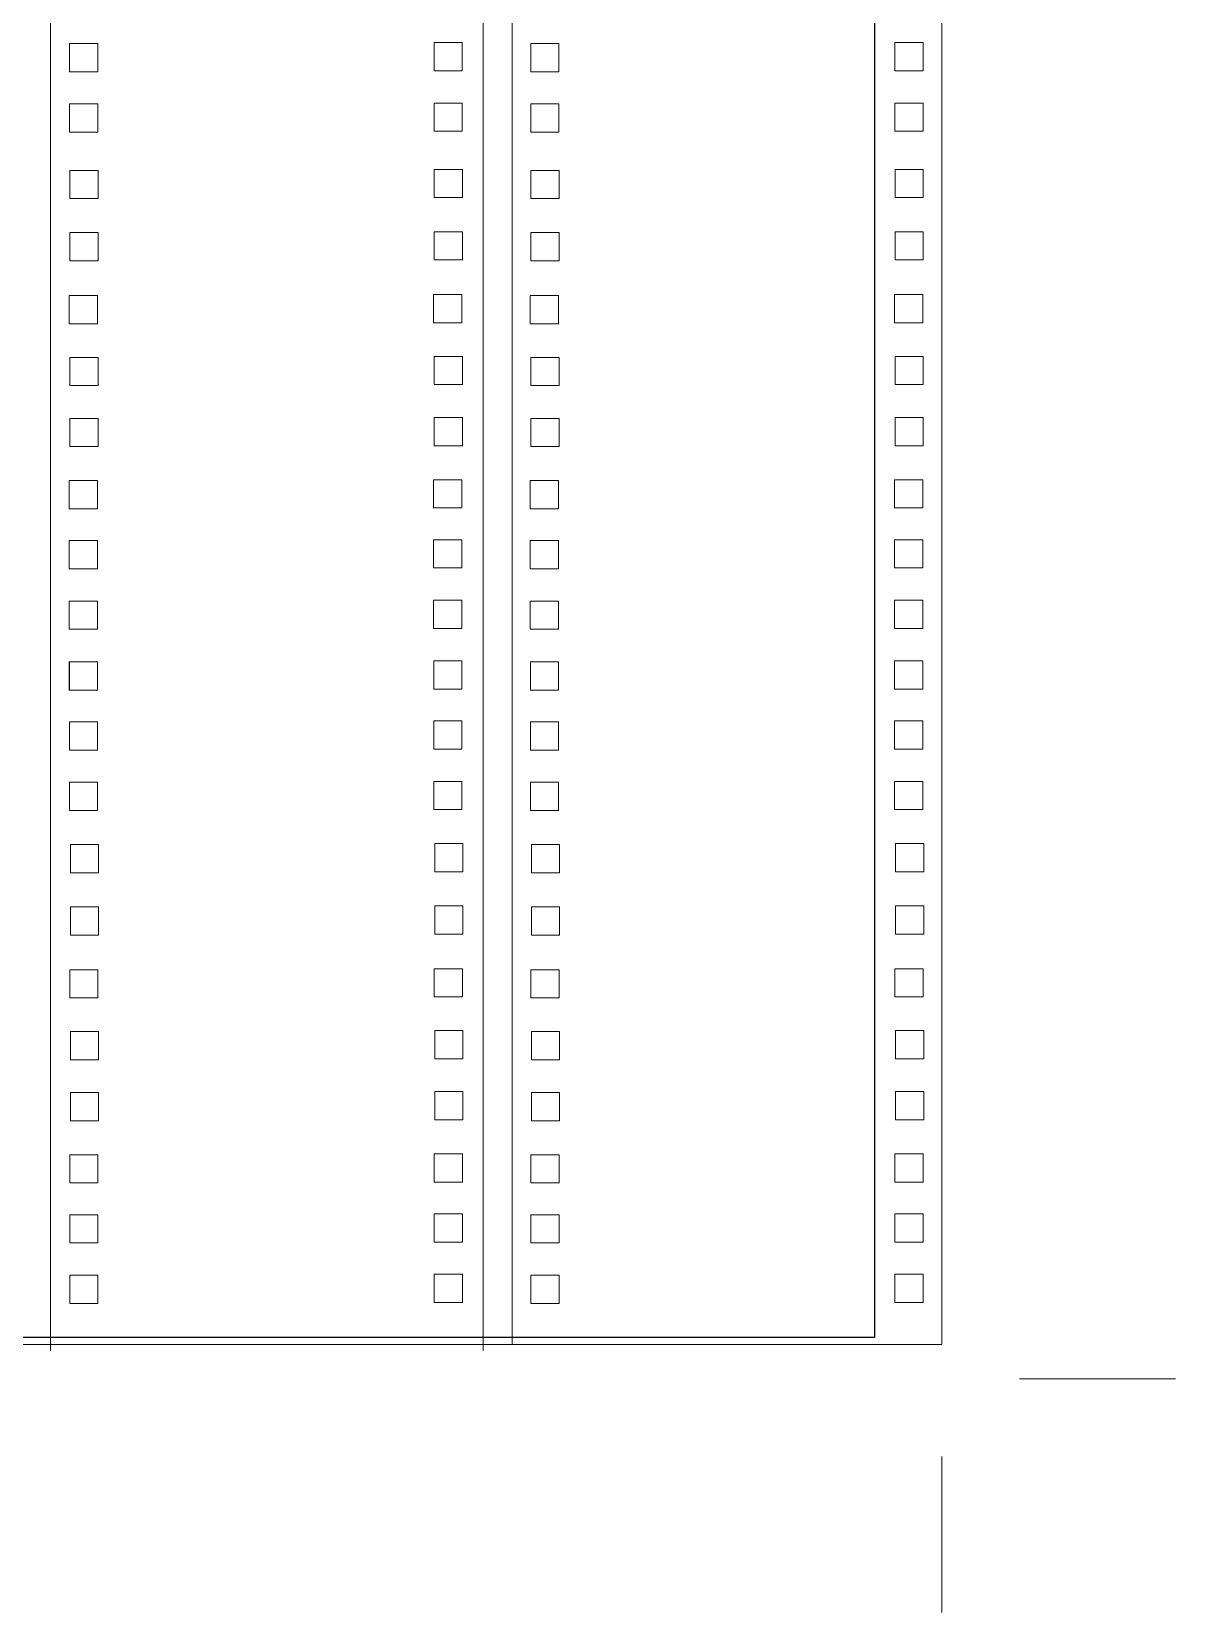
# Model space of a CAD drawing. Header units: inches. Extents: x 12 to 198, y -276 to -21.
# Drawn here: x 104.5 to 197.8, y -276.4 to -147.5 of the extents above; entities that cross this region are included whole.
import ezdxf

# ---------------------------------------------------------------- set-up
doc = ezdxf.new("R2010")
doc.units = ezdxf.units.IN
doc.header["$MEASUREMENT"] = 0
doc.layers.add('Capa 1', color=7, linetype='Continuous')
picture_1 = doc.add_image_def('image1.png', size_in_pixel=(874, 1383))

# ---------------------------------------------------------------- blocks, each defined once
blk = doc.blocks.new('block 17')
at = {"layer": 'Capa 1', "color": 7, "lineweight": 9}
blk.add_lwpolyline([(197.76, -257.33), (185.06, -257.33)], dxfattribs=at)
blk = doc.blocks.new('block 18')
at = {"layer": 'Capa 1', "color": 7, "lineweight": 9}
blk.add_lwpolyline([(178.71, -276.38), (178.71, -263.68)], dxfattribs=at)
blk = doc.blocks.new('block 10')
at = {"layer": 'Capa 1'}
for name in ['block 17', 'block 18']:
    blk.add_blockref(name, (0, 0), dxfattribs=at)
blk = doc.blocks.new('block 20')
at = {"layer": 'Capa 1'}
image = blk.add_image(picture_1, insert=(35.62, -253.97), size_in_units=(137.61, 215.58), dxfattribs=at)
blk = doc.blocks.new('block 391')
at = {"layer": 'Capa 1', "lineweight": 0}
blk.add_lwpolyline([(109.92, -150.81), (107.62, -150.81), (107.62, -148.51), (109.92, -148.51), (109.92, -150.81)], dxfattribs=at)
blk = doc.blocks.new('block 392')
at = {"layer": 'Capa 1', "lineweight": 0}
blk.add_lwpolyline([(109.92, -150.81), (107.62, -150.81), (107.62, -148.51), (109.92, -148.51), (109.92, -150.81), (109.92, -150.81)], dxfattribs=at)
blk = doc.blocks.new('block 393')
at = {"layer": 'Capa 1', "lineweight": 0}
blk.add_lwpolyline([(109.92, -155.74), (107.62, -155.74), (107.62, -153.44), (109.92, -153.44), (109.92, -155.74)], dxfattribs=at)
blk = doc.blocks.new('block 394')
at = {"layer": 'Capa 1', "lineweight": 0}
blk.add_lwpolyline([(109.92, -155.74), (107.62, -155.74), (107.62, -153.44), (109.92, -153.44), (109.92, -155.74), (109.92, -155.74)], dxfattribs=at)
blk = doc.blocks.new('block 405')
at = {"layer": 'Capa 1', "lineweight": 0}
blk.add_lwpolyline([(109.9, -186.44), (107.6, -186.44), (107.6, -184.14), (109.9, -184.14), (109.9, -186.44)], dxfattribs=at)
blk = doc.blocks.new('block 406')
at = {"layer": 'Capa 1', "lineweight": 0}
blk.add_lwpolyline([(109.9, -186.44), (107.6, -186.44), (107.6, -184.14), (109.9, -184.14), (109.9, -186.44), (109.9, -186.44)], dxfattribs=at)
blk = doc.blocks.new('block 407')
at = {"layer": 'Capa 1', "lineweight": 0}
blk.add_lwpolyline([(109.9, -191.33), (107.6, -191.33), (107.6, -189.03), (109.9, -189.03), (109.9, -191.33)], dxfattribs=at)
blk = doc.blocks.new('block 408')
at = {"layer": 'Capa 1', "lineweight": 0}
blk.add_lwpolyline([(109.9, -191.33), (107.6, -191.33), (107.6, -189.03), (109.9, -189.03), (109.9, -191.33), (109.9, -191.33)], dxfattribs=at)
blk = doc.blocks.new('block 409')
at = {"layer": 'Capa 1', "lineweight": 0}
blk.add_lwpolyline([(109.9, -196.25), (107.6, -196.25), (107.6, -193.95), (109.9, -193.95), (109.9, -196.25)], dxfattribs=at)
blk = doc.blocks.new('block 410')
at = {"layer": 'Capa 1', "lineweight": 0}
blk.add_lwpolyline([(109.9, -196.25), (107.6, -196.25), (107.6, -193.95), (109.9, -193.95), (109.9, -196.25), (109.9, -196.25)], dxfattribs=at)
blk = doc.blocks.new('block 411')
at = {"layer": 'Capa 1', "lineweight": 0}
blk.add_lwpolyline([(109.95, -181.36), (107.65, -181.36), (107.65, -179.06), (109.95, -179.06), (109.95, -181.36)], dxfattribs=at)
blk = doc.blocks.new('block 412')
at = {"layer": 'Capa 1', "lineweight": 0}
blk.add_lwpolyline([(109.95, -181.36), (107.65, -181.36), (107.65, -179.06), (109.95, -179.06), (109.95, -181.36), (109.95, -181.36)], dxfattribs=at)
blk = doc.blocks.new('block 413')
at = {"layer": 'Capa 1', "lineweight": 0}
blk.add_lwpolyline([(109.95, -166.22), (107.65, -166.22), (107.65, -163.92), (109.95, -163.92), (109.95, -166.22)], dxfattribs=at)
blk = doc.blocks.new('block 414')
at = {"layer": 'Capa 1', "lineweight": 0}
blk.add_lwpolyline([(109.95, -166.22), (107.65, -166.22), (107.65, -163.92), (109.95, -163.92), (109.95, -166.22), (109.95, -166.22)], dxfattribs=at)
blk = doc.blocks.new('block 415')
at = {"layer": 'Capa 1', "lineweight": 0}
blk.add_lwpolyline([(109.9, -171.35), (107.6, -171.35), (107.6, -169.05), (109.9, -169.05), (109.9, -171.35)], dxfattribs=at)
blk = doc.blocks.new('block 416')
at = {"layer": 'Capa 1', "lineweight": 0}
blk.add_lwpolyline([(109.9, -171.35), (107.6, -171.35), (107.6, -169.05), (109.9, -169.05), (109.9, -171.35), (109.9, -171.35)], dxfattribs=at)
blk = doc.blocks.new('block 417')
at = {"layer": 'Capa 1', "lineweight": 0}
blk.add_lwpolyline([(109.95, -176.39), (107.65, -176.39), (107.65, -174.09), (109.95, -174.09), (109.95, -176.39)], dxfattribs=at)
blk = doc.blocks.new('block 418')
at = {"layer": 'Capa 1', "lineweight": 0}
blk.add_lwpolyline([(109.95, -176.39), (107.65, -176.39), (107.65, -174.09), (109.95, -174.09), (109.95, -176.39), (109.95, -176.39)], dxfattribs=at)
blk = doc.blocks.new('block 419')
at = {"layer": 'Capa 1', "lineweight": 0}
blk.add_lwpolyline([(109.95, -161.15), (107.65, -161.15), (107.65, -158.85), (109.95, -158.85), (109.95, -161.15)], dxfattribs=at)
blk = doc.blocks.new('block 420')
at = {"layer": 'Capa 1', "lineweight": 0}
blk.add_lwpolyline([(109.95, -161.15), (107.65, -161.15), (107.65, -158.85), (109.95, -158.85), (109.95, -161.15), (109.95, -161.15)], dxfattribs=at)
blk = doc.blocks.new('block 421')
at = {"layer": 'Capa 1', "lineweight": 0}
blk.add_lwpolyline([(109.91, -201.21), (107.6, -201.21), (107.6, -198.91), (109.91, -198.91), (109.91, -201.21)], dxfattribs=at)
blk = doc.blocks.new('block 422')
at = {"layer": 'Capa 1', "lineweight": 0}
blk.add_lwpolyline([(109.91, -201.21), (107.61, -201.21), (107.61, -198.91), (109.91, -198.91), (109.91, -201.21), (109.91, -201.21)], dxfattribs=at)
blk = doc.blocks.new('block 423')
at = {"layer": 'Capa 1', "lineweight": 0}
blk.add_lwpolyline([(109.91, -206.1), (107.61, -206.1), (107.61, -203.8), (109.91, -203.8), (109.91, -206.1)], dxfattribs=at)
blk = doc.blocks.new('block 424')
at = {"layer": 'Capa 1', "lineweight": 0}
blk.add_lwpolyline([(109.91, -206.1), (107.61, -206.1), (107.61, -203.8), (109.91, -203.8), (109.91, -206.1), (109.91, -206.1)], dxfattribs=at)
blk = doc.blocks.new('block 425')
at = {"layer": 'Capa 1', "lineweight": 0}
blk.add_lwpolyline([(109.91, -211.02), (107.61, -211.02), (107.61, -208.72), (109.91, -208.72), (109.91, -211.02)], dxfattribs=at)
blk = doc.blocks.new('block 426')
at = {"layer": 'Capa 1', "lineweight": 0}
blk.add_lwpolyline([(109.91, -211.02), (107.61, -211.02), (107.61, -208.72), (109.91, -208.72), (109.91, -211.02), (109.91, -211.02)], dxfattribs=at)
blk = doc.blocks.new('block 427')
at = {"layer": 'Capa 1', "lineweight": 0}
blk.add_lwpolyline([(109.94, -241.38), (107.64, -241.38), (107.64, -239.08), (109.94, -239.08), (109.94, -241.38)], dxfattribs=at)
blk = doc.blocks.new('block 428')
at = {"layer": 'Capa 1', "lineweight": 0}
blk.add_lwpolyline([(109.94, -241.38), (107.64, -241.38), (107.64, -239.08), (109.94, -239.08), (109.94, -241.38), (109.94, -241.38)], dxfattribs=at)
blk = doc.blocks.new('block 429')
at = {"layer": 'Capa 1', "lineweight": 0}
blk.add_lwpolyline([(109.94, -246.27), (107.64, -246.27), (107.64, -243.97), (109.94, -243.97), (109.94, -246.27)], dxfattribs=at)
blk = doc.blocks.new('block 430')
at = {"layer": 'Capa 1', "lineweight": 0}
blk.add_lwpolyline([(109.94, -246.27), (107.64, -246.27), (107.64, -243.97), (109.94, -243.97), (109.94, -246.27), (109.94, -246.27)], dxfattribs=at)
blk = doc.blocks.new('block 431')
at = {"layer": 'Capa 1', "lineweight": 0}
blk.add_lwpolyline([(109.94, -251.2), (107.64, -251.2), (107.64, -248.9), (109.94, -248.9), (109.94, -251.2)], dxfattribs=at)
blk = doc.blocks.new('block 432')
at = {"layer": 'Capa 1', "lineweight": 0}
blk.add_lwpolyline([(109.94, -251.2), (107.64, -251.2), (107.64, -248.9), (109.94, -248.9), (109.94, -251.2), (109.94, -251.2)], dxfattribs=at)
blk = doc.blocks.new('block 433')
at = {"layer": 'Capa 1', "lineweight": 0}
blk.add_lwpolyline([(109.99, -236.31), (107.69, -236.31), (107.69, -234.01), (109.99, -234.01), (109.99, -236.31)], dxfattribs=at)
blk = doc.blocks.new('block 434')
at = {"layer": 'Capa 1', "lineweight": 0}
blk.add_lwpolyline([(109.99, -236.31), (107.69, -236.31), (107.69, -234.01), (109.99, -234.01), (109.99, -236.31), (109.99, -236.31)], dxfattribs=at)
blk = doc.blocks.new('block 435')
at = {"layer": 'Capa 1', "lineweight": 0}
blk.add_lwpolyline([(109.99, -221.17), (107.69, -221.17), (107.69, -218.87), (109.99, -218.87), (109.99, -221.17)], dxfattribs=at)
blk = doc.blocks.new('block 436')
at = {"layer": 'Capa 1', "lineweight": 0}
blk.add_lwpolyline([(109.99, -221.17), (107.69, -221.17), (107.69, -218.87), (109.99, -218.87), (109.99, -221.17), (109.99, -221.17)], dxfattribs=at)
blk = doc.blocks.new('block 437')
at = {"layer": 'Capa 1', "lineweight": 0}
blk.add_lwpolyline([(109.94, -226.3), (107.64, -226.3), (107.64, -224), (109.94, -224), (109.94, -226.3)], dxfattribs=at)
blk = doc.blocks.new('block 438')
at = {"layer": 'Capa 1', "lineweight": 0}
blk.add_lwpolyline([(109.94, -226.3), (107.64, -226.3), (107.64, -224), (109.94, -224), (109.94, -226.3), (109.94, -226.3)], dxfattribs=at)
blk = doc.blocks.new('block 439')
at = {"layer": 'Capa 1', "lineweight": 0}
blk.add_lwpolyline([(109.99, -231.34), (107.69, -231.34), (107.69, -229.04), (109.99, -229.04), (109.99, -231.34)], dxfattribs=at)
blk = doc.blocks.new('block 440')
at = {"layer": 'Capa 1', "lineweight": 0}
blk.add_lwpolyline([(109.99, -231.34), (107.69, -231.34), (107.69, -229.04), (109.99, -229.04), (109.99, -231.34), (109.99, -231.34)], dxfattribs=at)
blk = doc.blocks.new('block 441')
at = {"layer": 'Capa 1', "lineweight": 0}
blk.add_lwpolyline([(109.99, -216.09), (107.69, -216.09), (107.69, -213.79), (109.99, -213.79), (109.99, -216.09)], dxfattribs=at)
blk = doc.blocks.new('block 442')
at = {"layer": 'Capa 1', "lineweight": 0}
blk.add_lwpolyline([(109.99, -216.09), (107.69, -216.09), (107.69, -213.79), (109.99, -213.79), (109.99, -216.09), (109.99, -216.09)], dxfattribs=at)
blk = doc.blocks.new('block 477')
at = {"layer": 'Capa 1', "lineweight": 0}
blk.add_lwpolyline([(139.63, -150.74), (137.33, -150.74), (137.33, -148.44), (139.63, -148.44), (139.63, -150.74)], dxfattribs=at)
blk = doc.blocks.new('block 478')
at = {"layer": 'Capa 1', "lineweight": 0}
blk.add_lwpolyline([(139.63, -150.74), (137.33, -150.74), (137.33, -148.44), (139.63, -148.44), (139.63, -150.74), (139.63, -150.74)], dxfattribs=at)
blk = doc.blocks.new('block 479')
at = {"layer": 'Capa 1', "lineweight": 0}
blk.add_lwpolyline([(139.63, -155.66), (137.33, -155.66), (137.33, -153.36), (139.63, -153.36), (139.63, -155.66)], dxfattribs=at)
blk = doc.blocks.new('block 480')
at = {"layer": 'Capa 1', "lineweight": 0}
blk.add_lwpolyline([(139.63, -155.66), (137.33, -155.66), (137.33, -153.36), (139.63, -153.36), (139.63, -155.66), (139.63, -155.66)], dxfattribs=at)
blk = doc.blocks.new('block 491')
at = {"layer": 'Capa 1', "lineweight": 0}
blk.add_lwpolyline([(139.6, -186.36), (137.3, -186.36), (137.3, -184.06), (139.6, -184.06), (139.6, -186.36)], dxfattribs=at)
blk = doc.blocks.new('block 492')
at = {"layer": 'Capa 1', "lineweight": 0}
blk.add_lwpolyline([(139.6, -186.36), (137.3, -186.36), (137.3, -184.06), (139.6, -184.06), (139.6, -186.36), (139.6, -186.36)], dxfattribs=at)
blk = doc.blocks.new('block 493')
at = {"layer": 'Capa 1', "lineweight": 0}
blk.add_lwpolyline([(139.6, -191.25), (137.3, -191.25), (137.3, -188.95), (139.6, -188.95), (139.6, -191.25)], dxfattribs=at)
blk = doc.blocks.new('block 494')
at = {"layer": 'Capa 1', "lineweight": 0}
blk.add_lwpolyline([(139.61, -191.25), (137.3, -191.25), (137.3, -188.95), (139.61, -188.95), (139.61, -191.25), (139.61, -191.25)], dxfattribs=at)
blk = doc.blocks.new('block 495')
at = {"layer": 'Capa 1', "lineweight": 0}
blk.add_lwpolyline([(139.6, -196.18), (137.3, -196.18), (137.3, -193.88), (139.6, -193.88), (139.6, -196.18)], dxfattribs=at)
blk = doc.blocks.new('block 496')
at = {"layer": 'Capa 1', "lineweight": 0}
blk.add_lwpolyline([(139.61, -196.18), (137.3, -196.18), (137.3, -193.88), (139.61, -193.88), (139.61, -196.18), (139.61, -196.18)], dxfattribs=at)
blk = doc.blocks.new('block 497')
at = {"layer": 'Capa 1', "lineweight": 0}
blk.add_lwpolyline([(139.65, -181.29), (137.35, -181.29), (137.35, -178.99), (139.65, -178.99), (139.65, -181.29)], dxfattribs=at)
blk = doc.blocks.new('block 498')
at = {"layer": 'Capa 1', "lineweight": 0}
blk.add_lwpolyline([(139.65, -181.29), (137.35, -181.29), (137.35, -178.99), (139.65, -178.99), (139.65, -181.29), (139.65, -181.29)], dxfattribs=at)
blk = doc.blocks.new('block 499')
at = {"layer": 'Capa 1', "lineweight": 0}
blk.add_lwpolyline([(139.65, -166.15), (137.35, -166.15), (137.35, -163.85), (139.65, -163.85), (139.65, -166.15)], dxfattribs=at)
blk = doc.blocks.new('block 500')
at = {"layer": 'Capa 1', "lineweight": 0}
blk.add_lwpolyline([(139.65, -166.15), (137.35, -166.15), (137.35, -163.85), (139.65, -163.85), (139.65, -166.15), (139.65, -166.15)], dxfattribs=at)
blk = doc.blocks.new('block 501')
at = {"layer": 'Capa 1', "lineweight": 0}
blk.add_lwpolyline([(139.6, -171.27), (137.3, -171.27), (137.3, -168.98), (139.6, -168.98), (139.6, -171.27)], dxfattribs=at)
blk = doc.blocks.new('block 502')
at = {"layer": 'Capa 1', "lineweight": 0}
blk.add_lwpolyline([(139.61, -171.28), (137.3, -171.28), (137.3, -168.98), (139.61, -168.98), (139.61, -171.28), (139.61, -171.28)], dxfattribs=at)
blk = doc.blocks.new('block 503')
at = {"layer": 'Capa 1', "lineweight": 0}
blk.add_lwpolyline([(139.65, -176.31), (137.35, -176.31), (137.35, -174.01), (139.65, -174.01), (139.65, -176.31)], dxfattribs=at)
blk = doc.blocks.new('block 504')
at = {"layer": 'Capa 1', "lineweight": 0}
blk.add_lwpolyline([(139.65, -176.31), (137.35, -176.31), (137.35, -174.01), (139.65, -174.01), (139.65, -176.31), (139.65, -176.31)], dxfattribs=at)
blk = doc.blocks.new('block 505')
at = {"layer": 'Capa 1', "lineweight": 0}
blk.add_lwpolyline([(139.65, -161.07), (137.35, -161.07), (137.35, -158.77), (139.65, -158.77), (139.65, -161.07)], dxfattribs=at)
blk = doc.blocks.new('block 506')
at = {"layer": 'Capa 1', "lineweight": 0}
blk.add_lwpolyline([(139.65, -161.07), (137.35, -161.07), (137.35, -158.77), (139.65, -158.77), (139.65, -161.07), (139.65, -161.07)], dxfattribs=at)
blk = doc.blocks.new('block 507')
at = {"layer": 'Capa 1', "lineweight": 0}
blk.add_lwpolyline([(139.61, -201.13), (137.31, -201.13), (137.31, -198.83), (139.61, -198.83), (139.61, -201.13)], dxfattribs=at)
blk = doc.blocks.new('block 508')
at = {"layer": 'Capa 1', "lineweight": 0}
blk.add_lwpolyline([(139.61, -201.13), (137.31, -201.13), (137.31, -198.83), (139.61, -198.83), (139.61, -201.13), (139.61, -201.13)], dxfattribs=at)
blk = doc.blocks.new('block 509')
at = {"layer": 'Capa 1', "lineweight": 0}
blk.add_lwpolyline([(139.61, -206.02), (137.31, -206.02), (137.31, -203.72), (139.61, -203.72), (139.61, -206.02)], dxfattribs=at)
blk = doc.blocks.new('block 510')
at = {"layer": 'Capa 1', "lineweight": 0}
blk.add_lwpolyline([(139.61, -206.02), (137.31, -206.02), (137.31, -203.72), (139.61, -203.72), (139.61, -206.02), (139.61, -206.02)], dxfattribs=at)
blk = doc.blocks.new('block 511')
at = {"layer": 'Capa 1', "lineweight": 0}
blk.add_lwpolyline([(139.61, -210.95), (137.31, -210.95), (137.31, -208.65), (139.61, -208.65), (139.61, -210.95)], dxfattribs=at)
blk = doc.blocks.new('block 512')
at = {"layer": 'Capa 1', "lineweight": 0}
blk.add_lwpolyline([(139.61, -210.95), (137.31, -210.95), (137.31, -208.65), (139.61, -208.65), (139.61, -210.95), (139.61, -210.95)], dxfattribs=at)
blk = doc.blocks.new('block 513')
at = {"layer": 'Capa 1', "lineweight": 0}
blk.add_lwpolyline([(139.64, -241.31), (137.34, -241.31), (137.34, -239.01), (139.64, -239.01), (139.64, -241.31)], dxfattribs=at)
blk = doc.blocks.new('block 514')
at = {"layer": 'Capa 1', "lineweight": 0}
blk.add_lwpolyline([(139.65, -241.31), (137.34, -241.31), (137.34, -239.01), (139.65, -239.01), (139.65, -241.31), (139.65, -241.31)], dxfattribs=at)
blk = doc.blocks.new('block 515')
at = {"layer": 'Capa 1', "lineweight": 0}
blk.add_lwpolyline([(139.65, -246.19), (137.34, -246.19), (137.34, -243.89), (139.65, -243.89), (139.65, -246.19)], dxfattribs=at)
blk = doc.blocks.new('block 516')
at = {"layer": 'Capa 1', "lineweight": 0}
blk.add_lwpolyline([(139.65, -246.19), (137.34, -246.19), (137.34, -243.89), (139.65, -243.89), (139.65, -246.19), (139.65, -246.19)], dxfattribs=at)
blk = doc.blocks.new('block 517')
at = {"layer": 'Capa 1', "lineweight": 0}
blk.add_lwpolyline([(139.65, -251.12), (137.34, -251.12), (137.34, -248.82), (139.65, -248.82), (139.65, -251.12)], dxfattribs=at)
blk = doc.blocks.new('block 518')
at = {"layer": 'Capa 1', "lineweight": 0}
blk.add_lwpolyline([(139.65, -251.12), (137.34, -251.12), (137.34, -248.82), (139.65, -248.82), (139.65, -251.12), (139.65, -251.12)], dxfattribs=at)
blk = doc.blocks.new('block 519')
at = {"layer": 'Capa 1', "lineweight": 0}
blk.add_lwpolyline([(139.69, -236.23), (137.39, -236.23), (137.39, -233.93), (139.69, -233.93), (139.69, -236.23)], dxfattribs=at)
blk = doc.blocks.new('block 520')
at = {"layer": 'Capa 1', "lineweight": 0}
blk.add_lwpolyline([(139.69, -236.23), (137.39, -236.23), (137.39, -233.93), (139.69, -233.93), (139.69, -236.23), (139.69, -236.23)], dxfattribs=at)
blk = doc.blocks.new('block 521')
at = {"layer": 'Capa 1', "lineweight": 0}
blk.add_lwpolyline([(139.69, -221.09), (137.39, -221.09), (137.39, -218.79), (139.69, -218.79), (139.69, -221.09)], dxfattribs=at)
blk = doc.blocks.new('block 522')
at = {"layer": 'Capa 1', "lineweight": 0}
blk.add_lwpolyline([(139.69, -221.09), (137.39, -221.09), (137.39, -218.79), (139.69, -218.79), (139.69, -221.09), (139.69, -221.09)], dxfattribs=at)
blk = doc.blocks.new('block 523')
at = {"layer": 'Capa 1', "lineweight": 0}
blk.add_lwpolyline([(139.65, -226.22), (137.34, -226.22), (137.34, -223.92), (139.65, -223.92), (139.65, -226.22)], dxfattribs=at)
blk = doc.blocks.new('block 524')
at = {"layer": 'Capa 1', "lineweight": 0}
blk.add_lwpolyline([(139.65, -226.22), (137.34, -226.22), (137.34, -223.92), (139.65, -223.92), (139.65, -226.22), (139.65, -226.22)], dxfattribs=at)
blk = doc.blocks.new('block 525')
at = {"layer": 'Capa 1', "lineweight": 0}
blk.add_lwpolyline([(139.69, -231.26), (137.39, -231.26), (137.39, -228.96), (139.69, -228.96), (139.69, -231.26)], dxfattribs=at)
blk = doc.blocks.new('block 526')
at = {"layer": 'Capa 1', "lineweight": 0}
blk.add_lwpolyline([(139.69, -231.26), (137.39, -231.26), (137.39, -228.96), (139.69, -228.96), (139.69, -231.26), (139.69, -231.26)], dxfattribs=at)
blk = doc.blocks.new('block 527')
at = {"layer": 'Capa 1', "lineweight": 0}
blk.add_lwpolyline([(139.69, -216.01), (137.39, -216.01), (137.39, -213.71), (139.69, -213.71), (139.69, -216.01)], dxfattribs=at)
blk = doc.blocks.new('block 528')
at = {"layer": 'Capa 1', "lineweight": 0}
blk.add_lwpolyline([(139.69, -216.01), (137.39, -216.01), (137.39, -213.71), (139.69, -213.71), (139.69, -216.01), (139.69, -216.01)], dxfattribs=at)
blk = doc.blocks.new('block 563')
at = {"layer": 'Capa 1', "lineweight": 0}
blk.add_lwpolyline([(147.51, -150.81), (145.21, -150.81), (145.21, -148.51), (147.51, -148.51), (147.51, -150.81)], dxfattribs=at)
blk = doc.blocks.new('block 564')
at = {"layer": 'Capa 1', "lineweight": 0}
blk.add_lwpolyline([(147.51, -150.81), (145.21, -150.81), (145.21, -148.51), (147.51, -148.51), (147.51, -150.81), (147.51, -150.81)], dxfattribs=at)
blk = doc.blocks.new('block 565')
at = {"layer": 'Capa 1', "lineweight": 0}
blk.add_lwpolyline([(147.51, -155.74), (145.21, -155.74), (145.21, -153.44), (147.51, -153.44), (147.51, -155.74)], dxfattribs=at)
blk = doc.blocks.new('block 566')
at = {"layer": 'Capa 1', "lineweight": 0}
blk.add_lwpolyline([(147.51, -155.74), (145.21, -155.74), (145.21, -153.44), (147.51, -153.44), (147.51, -155.74), (147.51, -155.74)], dxfattribs=at)
blk = doc.blocks.new('block 577')
at = {"layer": 'Capa 1', "lineweight": 0}
blk.add_lwpolyline([(147.48, -186.44), (145.18, -186.44), (145.18, -184.14), (147.48, -184.14), (147.48, -186.44)], dxfattribs=at)
blk = doc.blocks.new('block 578')
at = {"layer": 'Capa 1', "lineweight": 0}
blk.add_lwpolyline([(147.48, -186.44), (145.18, -186.44), (145.18, -184.14), (147.48, -184.14), (147.48, -186.44), (147.48, -186.44)], dxfattribs=at)
blk = doc.blocks.new('block 579')
at = {"layer": 'Capa 1', "lineweight": 0}
blk.add_lwpolyline([(147.48, -191.33), (145.18, -191.33), (145.18, -189.03), (147.48, -189.03), (147.48, -191.33)], dxfattribs=at)
blk = doc.blocks.new('block 580')
at = {"layer": 'Capa 1', "lineweight": 0}
blk.add_lwpolyline([(147.48, -191.33), (145.18, -191.33), (145.18, -189.03), (147.48, -189.03), (147.48, -191.33), (147.48, -191.33)], dxfattribs=at)
blk = doc.blocks.new('block 581')
at = {"layer": 'Capa 1', "lineweight": 0}
blk.add_lwpolyline([(147.48, -196.25), (145.18, -196.25), (145.18, -193.95), (147.48, -193.95), (147.48, -196.25)], dxfattribs=at)
blk = doc.blocks.new('block 582')
at = {"layer": 'Capa 1', "lineweight": 0}
blk.add_lwpolyline([(147.48, -196.25), (145.18, -196.25), (145.18, -193.95), (147.48, -193.95), (147.48, -196.25), (147.48, -196.25)], dxfattribs=at)
blk = doc.blocks.new('block 583')
at = {"layer": 'Capa 1', "lineweight": 0}
blk.add_lwpolyline([(147.53, -181.36), (145.23, -181.36), (145.23, -179.06), (147.53, -179.06), (147.53, -181.36)], dxfattribs=at)
blk = doc.blocks.new('block 584')
at = {"layer": 'Capa 1', "lineweight": 0}
blk.add_lwpolyline([(147.53, -181.36), (145.23, -181.36), (145.23, -179.06), (147.53, -179.06), (147.53, -181.36), (147.53, -181.36)], dxfattribs=at)
blk = doc.blocks.new('block 585')
at = {"layer": 'Capa 1', "lineweight": 0}
blk.add_lwpolyline([(147.53, -166.22), (145.23, -166.22), (145.23, -163.92), (147.53, -163.92), (147.53, -166.22)], dxfattribs=at)
blk = doc.blocks.new('block 586')
at = {"layer": 'Capa 1', "lineweight": 0}
blk.add_lwpolyline([(147.53, -166.22), (145.23, -166.22), (145.23, -163.92), (147.53, -163.92), (147.53, -166.22), (147.53, -166.22)], dxfattribs=at)
blk = doc.blocks.new('block 587')
at = {"layer": 'Capa 1', "lineweight": 0}
blk.add_lwpolyline([(147.48, -171.35), (145.18, -171.35), (145.18, -169.05), (147.48, -169.05), (147.48, -171.35)], dxfattribs=at)
blk = doc.blocks.new('block 588')
at = {"layer": 'Capa 1', "lineweight": 0}
blk.add_lwpolyline([(147.48, -171.35), (145.18, -171.35), (145.18, -169.05), (147.48, -169.05), (147.48, -171.35), (147.48, -171.35)], dxfattribs=at)
blk = doc.blocks.new('block 589')
at = {"layer": 'Capa 1', "lineweight": 0}
blk.add_lwpolyline([(147.53, -176.39), (145.23, -176.39), (145.23, -174.09), (147.53, -174.09), (147.53, -176.39)], dxfattribs=at)
blk = doc.blocks.new('block 590')
at = {"layer": 'Capa 1', "lineweight": 0}
blk.add_lwpolyline([(147.53, -176.39), (145.23, -176.39), (145.23, -174.09), (147.53, -174.09), (147.53, -176.39), (147.53, -176.39)], dxfattribs=at)
blk = doc.blocks.new('block 591')
at = {"layer": 'Capa 1', "lineweight": 0}
blk.add_lwpolyline([(147.53, -161.15), (145.23, -161.15), (145.23, -158.85), (147.53, -158.85), (147.53, -161.15)], dxfattribs=at)
blk = doc.blocks.new('block 592')
at = {"layer": 'Capa 1', "lineweight": 0}
blk.add_lwpolyline([(147.53, -161.15), (145.23, -161.15), (145.23, -158.85), (147.53, -158.85), (147.53, -161.15), (147.53, -161.15)], dxfattribs=at)
blk = doc.blocks.new('block 593')
at = {"layer": 'Capa 1', "lineweight": 0}
blk.add_lwpolyline([(147.49, -201.21), (145.19, -201.21), (145.19, -198.91), (147.49, -198.91), (147.49, -201.21)], dxfattribs=at)
blk = doc.blocks.new('block 594')
at = {"layer": 'Capa 1', "lineweight": 0}
blk.add_lwpolyline([(147.49, -201.21), (145.19, -201.21), (145.19, -198.91), (147.49, -198.91), (147.49, -201.21), (147.49, -201.21)], dxfattribs=at)
blk = doc.blocks.new('block 595')
at = {"layer": 'Capa 1', "lineweight": 0}
blk.add_lwpolyline([(147.49, -206.1), (145.19, -206.1), (145.19, -203.8), (147.49, -203.8), (147.49, -206.1)], dxfattribs=at)
blk = doc.blocks.new('block 596')
at = {"layer": 'Capa 1', "lineweight": 0}
blk.add_lwpolyline([(147.49, -206.1), (145.19, -206.1), (145.19, -203.8), (147.49, -203.8), (147.49, -206.1), (147.49, -206.1)], dxfattribs=at)
blk = doc.blocks.new('block 597')
at = {"layer": 'Capa 1', "lineweight": 0}
blk.add_lwpolyline([(147.49, -211.02), (145.19, -211.02), (145.19, -208.72), (147.49, -208.72), (147.49, -211.02)], dxfattribs=at)
blk = doc.blocks.new('block 598')
at = {"layer": 'Capa 1', "lineweight": 0}
blk.add_lwpolyline([(147.49, -211.02), (145.19, -211.02), (145.19, -208.72), (147.49, -208.72), (147.49, -211.02), (147.49, -211.02)], dxfattribs=at)
blk = doc.blocks.new('block 599')
at = {"layer": 'Capa 1', "lineweight": 0}
blk.add_lwpolyline([(147.52, -241.38), (145.22, -241.38), (145.22, -239.08), (147.52, -239.08), (147.52, -241.38)], dxfattribs=at)
blk = doc.blocks.new('block 600')
at = {"layer": 'Capa 1', "lineweight": 0}
blk.add_lwpolyline([(147.52, -241.38), (145.22, -241.38), (145.22, -239.08), (147.52, -239.08), (147.52, -241.38), (147.52, -241.38)], dxfattribs=at)
blk = doc.blocks.new('block 601')
at = {"layer": 'Capa 1', "lineweight": 0}
blk.add_lwpolyline([(147.52, -246.27), (145.22, -246.27), (145.22, -243.97), (147.52, -243.97), (147.52, -246.27)], dxfattribs=at)
blk = doc.blocks.new('block 602')
at = {"layer": 'Capa 1', "lineweight": 0}
blk.add_lwpolyline([(147.52, -246.27), (145.22, -246.27), (145.22, -243.97), (147.52, -243.97), (147.52, -246.27), (147.52, -246.27)], dxfattribs=at)
blk = doc.blocks.new('block 603')
at = {"layer": 'Capa 1', "lineweight": 0}
blk.add_lwpolyline([(147.52, -251.2), (145.22, -251.2), (145.22, -248.9), (147.52, -248.9), (147.52, -251.2)], dxfattribs=at)
blk = doc.blocks.new('block 604')
at = {"layer": 'Capa 1', "lineweight": 0}
blk.add_lwpolyline([(147.52, -251.2), (145.22, -251.2), (145.22, -248.9), (147.52, -248.9), (147.52, -251.2), (147.52, -251.2)], dxfattribs=at)
blk = doc.blocks.new('block 605')
at = {"layer": 'Capa 1', "lineweight": 0}
blk.add_lwpolyline([(147.57, -236.31), (145.27, -236.31), (145.27, -234.01), (147.57, -234.01), (147.57, -236.31)], dxfattribs=at)
blk = doc.blocks.new('block 606')
at = {"layer": 'Capa 1', "lineweight": 0}
blk.add_lwpolyline([(147.57, -236.31), (145.27, -236.31), (145.27, -234.01), (147.57, -234.01), (147.57, -236.31), (147.57, -236.31)], dxfattribs=at)
blk = doc.blocks.new('block 607')
at = {"layer": 'Capa 1', "lineweight": 0}
blk.add_lwpolyline([(147.57, -221.17), (145.27, -221.17), (145.27, -218.87), (147.57, -218.87), (147.57, -221.17)], dxfattribs=at)
blk = doc.blocks.new('block 608')
at = {"layer": 'Capa 1', "lineweight": 0}
blk.add_lwpolyline([(147.57, -221.17), (145.27, -221.17), (145.27, -218.87), (147.57, -218.87), (147.57, -221.17), (147.57, -221.17)], dxfattribs=at)
blk = doc.blocks.new('block 609')
at = {"layer": 'Capa 1', "lineweight": 0}
blk.add_lwpolyline([(147.52, -226.3), (145.22, -226.3), (145.22, -224), (147.52, -224), (147.52, -226.3)], dxfattribs=at)
blk = doc.blocks.new('block 610')
at = {"layer": 'Capa 1', "lineweight": 0}
blk.add_lwpolyline([(147.52, -226.3), (145.22, -226.3), (145.22, -224), (147.52, -224), (147.52, -226.3), (147.52, -226.3)], dxfattribs=at)
blk = doc.blocks.new('block 611')
at = {"layer": 'Capa 1', "lineweight": 0}
blk.add_lwpolyline([(147.57, -231.34), (145.27, -231.34), (145.27, -229.04), (147.57, -229.04), (147.57, -231.34)], dxfattribs=at)
blk = doc.blocks.new('block 612')
at = {"layer": 'Capa 1', "lineweight": 0}
blk.add_lwpolyline([(147.57, -231.34), (145.27, -231.34), (145.27, -229.04), (147.57, -229.04), (147.57, -231.34), (147.57, -231.34)], dxfattribs=at)
blk = doc.blocks.new('block 613')
at = {"layer": 'Capa 1', "lineweight": 0}
blk.add_lwpolyline([(147.57, -216.09), (145.27, -216.09), (145.27, -213.79), (147.57, -213.79), (147.57, -216.09)], dxfattribs=at)
blk = doc.blocks.new('block 614')
at = {"layer": 'Capa 1', "lineweight": 0}
blk.add_lwpolyline([(147.57, -216.09), (145.27, -216.09), (145.27, -213.79), (147.57, -213.79), (147.57, -216.09), (147.57, -216.09)], dxfattribs=at)
blk = doc.blocks.new('block 649')
at = {"layer": 'Capa 1', "lineweight": 0}
blk.add_lwpolyline([(177.19, -150.74), (174.89, -150.74), (174.89, -148.44), (177.19, -148.44), (177.19, -150.74)], dxfattribs=at)
blk = doc.blocks.new('block 650')
at = {"layer": 'Capa 1', "lineweight": 0}
blk.add_lwpolyline([(177.19, -150.73), (174.89, -150.73), (174.89, -148.44), (177.19, -148.44), (177.19, -150.73), (177.19, -150.73)], dxfattribs=at)
blk = doc.blocks.new('block 651')
at = {"layer": 'Capa 1', "lineweight": 0}
blk.add_lwpolyline([(177.19, -155.66), (174.89, -155.66), (174.89, -153.36), (177.19, -153.36), (177.19, -155.66)], dxfattribs=at)
blk = doc.blocks.new('block 652')
at = {"layer": 'Capa 1', "lineweight": 0}
blk.add_lwpolyline([(177.19, -155.66), (174.89, -155.66), (174.89, -153.36), (177.19, -153.36), (177.19, -155.66), (177.19, -155.66)], dxfattribs=at)
blk = doc.blocks.new('block 663')
at = {"layer": 'Capa 1', "lineweight": 0}
blk.add_lwpolyline([(177.16, -186.36), (174.86, -186.36), (174.86, -184.06), (177.16, -184.06), (177.16, -186.36)], dxfattribs=at)
blk = doc.blocks.new('block 664')
at = {"layer": 'Capa 1', "lineweight": 0}
blk.add_lwpolyline([(177.16, -186.36), (174.86, -186.36), (174.86, -184.06), (177.16, -184.06), (177.16, -186.36), (177.16, -186.36)], dxfattribs=at)
blk = doc.blocks.new('block 665')
at = {"layer": 'Capa 1', "lineweight": 0}
blk.add_lwpolyline([(177.16, -191.25), (174.86, -191.25), (174.86, -188.95), (177.16, -188.95), (177.16, -191.25)], dxfattribs=at)
blk = doc.blocks.new('block 666')
at = {"layer": 'Capa 1', "lineweight": 0}
blk.add_lwpolyline([(177.16, -191.25), (174.86, -191.25), (174.86, -188.95), (177.16, -188.95), (177.16, -191.25), (177.16, -191.25)], dxfattribs=at)
blk = doc.blocks.new('block 667')
at = {"layer": 'Capa 1', "lineweight": 0}
blk.add_lwpolyline([(177.16, -196.18), (174.86, -196.18), (174.86, -193.88), (177.16, -193.88), (177.16, -196.18)], dxfattribs=at)
blk = doc.blocks.new('block 668')
at = {"layer": 'Capa 1', "lineweight": 0}
blk.add_lwpolyline([(177.16, -196.18), (174.86, -196.18), (174.86, -193.88), (177.16, -193.88), (177.16, -196.18), (177.16, -196.18)], dxfattribs=at)
blk = doc.blocks.new('block 669')
at = {"layer": 'Capa 1', "lineweight": 0}
blk.add_lwpolyline([(177.21, -181.29), (174.91, -181.29), (174.91, -178.99), (177.21, -178.99), (177.21, -181.29)], dxfattribs=at)
blk = doc.blocks.new('block 670')
at = {"layer": 'Capa 1', "lineweight": 0}
blk.add_lwpolyline([(177.21, -181.29), (174.91, -181.29), (174.91, -178.99), (177.21, -178.99), (177.21, -181.29), (177.21, -181.29)], dxfattribs=at)
blk = doc.blocks.new('block 671')
at = {"layer": 'Capa 1', "lineweight": 0}
blk.add_lwpolyline([(177.21, -166.15), (174.91, -166.15), (174.91, -163.85), (177.21, -163.85), (177.21, -166.15)], dxfattribs=at)
blk = doc.blocks.new('block 672')
at = {"layer": 'Capa 1', "lineweight": 0}
blk.add_lwpolyline([(177.21, -166.15), (174.91, -166.15), (174.91, -163.85), (177.21, -163.85), (177.21, -166.15), (177.21, -166.15)], dxfattribs=at)
blk = doc.blocks.new('block 673')
at = {"layer": 'Capa 1', "lineweight": 0}
blk.add_lwpolyline([(177.16, -171.27), (174.86, -171.27), (174.86, -168.98), (177.16, -168.98), (177.16, -171.27)], dxfattribs=at)
blk = doc.blocks.new('block 674')
at = {"layer": 'Capa 1', "lineweight": 0}
blk.add_lwpolyline([(177.16, -171.27), (174.86, -171.27), (174.86, -168.98), (177.16, -168.98), (177.16, -171.27), (177.16, -171.27)], dxfattribs=at)
blk = doc.blocks.new('block 675')
at = {"layer": 'Capa 1', "lineweight": 0}
blk.add_lwpolyline([(177.21, -176.31), (174.91, -176.31), (174.91, -174.01), (177.21, -174.01), (177.21, -176.31)], dxfattribs=at)
blk = doc.blocks.new('block 676')
at = {"layer": 'Capa 1', "lineweight": 0}
blk.add_lwpolyline([(177.21, -176.31), (174.91, -176.31), (174.91, -174.01), (177.21, -174.01), (177.21, -176.31), (177.21, -176.31)], dxfattribs=at)
blk = doc.blocks.new('block 677')
at = {"layer": 'Capa 1', "lineweight": 0}
blk.add_lwpolyline([(177.21, -161.07), (174.91, -161.07), (174.91, -158.77), (177.21, -158.77), (177.21, -161.07)], dxfattribs=at)
blk = doc.blocks.new('block 678')
at = {"layer": 'Capa 1', "lineweight": 0}
blk.add_lwpolyline([(177.21, -161.07), (174.91, -161.07), (174.91, -158.77), (177.21, -158.77), (177.21, -161.07), (177.21, -161.07)], dxfattribs=at)
blk = doc.blocks.new('block 679')
at = {"layer": 'Capa 1', "lineweight": 0}
blk.add_lwpolyline([(177.17, -201.13), (174.87, -201.13), (174.87, -198.83), (177.17, -198.83), (177.17, -201.13)], dxfattribs=at)
blk = doc.blocks.new('block 680')
at = {"layer": 'Capa 1', "lineweight": 0}
blk.add_lwpolyline([(177.17, -201.13), (174.87, -201.13), (174.87, -198.83), (177.17, -198.83), (177.17, -201.13), (177.17, -201.13)], dxfattribs=at)
blk = doc.blocks.new('block 681')
at = {"layer": 'Capa 1', "lineweight": 0}
blk.add_lwpolyline([(177.17, -206.02), (174.87, -206.02), (174.87, -203.72), (177.17, -203.72), (177.17, -206.02)], dxfattribs=at)
blk = doc.blocks.new('block 682')
at = {"layer": 'Capa 1', "lineweight": 0}
blk.add_lwpolyline([(177.17, -206.02), (174.87, -206.02), (174.87, -203.72), (177.17, -203.72), (177.17, -206.02), (177.17, -206.02)], dxfattribs=at)
blk = doc.blocks.new('block 683')
at = {"layer": 'Capa 1', "lineweight": 0}
blk.add_lwpolyline([(177.17, -210.95), (174.87, -210.95), (174.87, -208.65), (177.17, -208.65), (177.17, -210.95)], dxfattribs=at)
blk = doc.blocks.new('block 684')
at = {"layer": 'Capa 1', "lineweight": 0}
blk.add_lwpolyline([(177.17, -210.95), (174.87, -210.95), (174.87, -208.65), (177.17, -208.65), (177.17, -210.95), (177.17, -210.95)], dxfattribs=at)
blk = doc.blocks.new('block 685')
at = {"layer": 'Capa 1', "lineweight": 0}
blk.add_lwpolyline([(177.2, -241.31), (174.9, -241.31), (174.9, -239.01), (177.2, -239.01), (177.2, -241.31)], dxfattribs=at)
blk = doc.blocks.new('block 686')
at = {"layer": 'Capa 1', "lineweight": 0}
blk.add_lwpolyline([(177.2, -241.31), (174.9, -241.31), (174.9, -239.01), (177.2, -239.01), (177.2, -241.31), (177.2, -241.31)], dxfattribs=at)
blk = doc.blocks.new('block 687')
at = {"layer": 'Capa 1', "lineweight": 0}
blk.add_lwpolyline([(177.2, -246.19), (174.9, -246.19), (174.9, -243.89), (177.2, -243.89), (177.2, -246.19)], dxfattribs=at)
blk = doc.blocks.new('block 688')
at = {"layer": 'Capa 1', "lineweight": 0}
blk.add_lwpolyline([(177.2, -246.19), (174.9, -246.19), (174.9, -243.89), (177.2, -243.89), (177.2, -246.19), (177.2, -246.19)], dxfattribs=at)
blk = doc.blocks.new('block 689')
at = {"layer": 'Capa 1', "lineweight": 0}
blk.add_lwpolyline([(177.2, -251.12), (174.9, -251.12), (174.9, -248.82), (177.2, -248.82), (177.2, -251.12)], dxfattribs=at)
blk = doc.blocks.new('block 690')
at = {"layer": 'Capa 1', "lineweight": 0}
blk.add_lwpolyline([(177.2, -251.12), (174.9, -251.12), (174.9, -248.82), (177.2, -248.82), (177.2, -251.12), (177.2, -251.12)], dxfattribs=at)
blk = doc.blocks.new('block 691')
at = {"layer": 'Capa 1', "lineweight": 0}
blk.add_lwpolyline([(177.25, -236.23), (174.95, -236.23), (174.95, -233.93), (177.25, -233.93), (177.25, -236.23)], dxfattribs=at)
blk = doc.blocks.new('block 692')
at = {"layer": 'Capa 1', "lineweight": 0}
blk.add_lwpolyline([(177.25, -236.23), (174.95, -236.23), (174.95, -233.93), (177.25, -233.93), (177.25, -236.23), (177.25, -236.23)], dxfattribs=at)
blk = doc.blocks.new('block 693')
at = {"layer": 'Capa 1', "lineweight": 0}
blk.add_lwpolyline([(177.25, -221.09), (174.95, -221.09), (174.95, -218.79), (177.25, -218.79), (177.25, -221.09)], dxfattribs=at)
blk = doc.blocks.new('block 694')
at = {"layer": 'Capa 1', "lineweight": 0}
blk.add_lwpolyline([(177.25, -221.09), (174.95, -221.09), (174.95, -218.79), (177.25, -218.79), (177.25, -221.09), (177.25, -221.09)], dxfattribs=at)
blk = doc.blocks.new('block 695')
at = {"layer": 'Capa 1', "lineweight": 0}
blk.add_lwpolyline([(177.2, -226.22), (174.9, -226.22), (174.9, -223.92), (177.2, -223.92), (177.2, -226.22)], dxfattribs=at)
blk = doc.blocks.new('block 696')
at = {"layer": 'Capa 1', "lineweight": 0}
blk.add_lwpolyline([(177.2, -226.22), (174.9, -226.22), (174.9, -223.92), (177.2, -223.92), (177.2, -226.22), (177.2, -226.22)], dxfattribs=at)
blk = doc.blocks.new('block 697')
at = {"layer": 'Capa 1', "lineweight": 0}
blk.add_lwpolyline([(177.25, -231.26), (174.95, -231.26), (174.95, -228.96), (177.25, -228.96), (177.25, -231.26)], dxfattribs=at)
blk = doc.blocks.new('block 698')
at = {"layer": 'Capa 1', "lineweight": 0}
blk.add_lwpolyline([(177.25, -231.26), (174.95, -231.26), (174.95, -228.96), (177.25, -228.96), (177.25, -231.26), (177.25, -231.26)], dxfattribs=at)
blk = doc.blocks.new('block 699')
at = {"layer": 'Capa 1', "lineweight": 0}
blk.add_lwpolyline([(177.25, -216.01), (174.95, -216.01), (174.95, -213.71), (177.25, -213.71), (177.25, -216.01)], dxfattribs=at)
blk = doc.blocks.new('block 700')
at = {"layer": 'Capa 1', "lineweight": 0}
blk.add_lwpolyline([(177.25, -216.01), (174.95, -216.01), (174.95, -213.71), (177.25, -213.71), (177.25, -216.01), (177.25, -216.01)], dxfattribs=at)
blk = doc.blocks.new('block 702')
at = {"layer": 'Capa 1', "lineweight": 0}
blk.add_lwpolyline([(178.71, -36.48), (178.71, -254.53)], dxfattribs=at)
blk = doc.blocks.new('block 703')
at = {"layer": 'Capa 1', "lineweight": 0}
blk.add_lwpolyline([(29.79, -254.53), (178.71, -254.53)], dxfattribs=at)
blk = doc.blocks.new('block 707')
at = {"layer": 'Capa 1', "lineweight": 0}
blk.add_lwpolyline([(106.06, -37.36), (106.06, -255.03)], dxfattribs=at)
blk = doc.blocks.new('block 708')
at = {"layer": 'Capa 1', "lineweight": 0}
blk.add_lwpolyline([(141.33, -37.36), (141.33, -255.03)], dxfattribs=at)
blk = doc.blocks.new('block 709')
at = {"layer": 'Capa 1', "lineweight": 0}
blk.add_lwpolyline([(143.69, -36.99), (143.69, -254.58)], dxfattribs=at)

msp = doc.modelspace()

# ---------------------------------------------------------------- block references
at = {"layer": 'Capa 1'}
for name in ['block 10', 'block 707', 'block 708', 'block 709', 'block 702', 'block 20', 'block 391', 'block 392', 'block 477', 'block 478', 'block 563', 'block 564', 'block 649', 'block 650', 'block 393', 'block 394', 'block 479', 'block 480', 'block 565', 'block 566', 'block 651', 'block 652', 'block 419', 'block 420', 'block 505', 'block 506', 'block 591', 'block 592', 'block 677', 'block 678', 'block 413', 'block 414', 'block 499', 'block 500', 'block 585', 'block 586', 'block 671', 'block 672', 'block 415', 'block 416', 'block 501', 'block 502', 'block 587', 'block 588', 'block 673', 'block 674', 'block 417', 'block 418', 'block 503', 'block 504', 'block 589', 'block 590', 'block 675', 'block 676', 'block 411', 'block 412', 'block 497', 'block 498', 'block 583', 'block 584', 'block 669', 'block 670', 'block 405', 'block 406', 'block 491', 'block 492', 'block 577', 'block 578', 'block 663', 'block 664', 'block 407', 'block 408', 'block 493', 'block 494', 'block 579', 'block 580', 'block 665', 'block 666', 'block 409', 'block 410', 'block 495', 'block 496', 'block 581', 'block 582', 'block 667', 'block 668', 'block 421', 'block 422', 'block 507', 'block 508', 'block 593', 'block 594', 'block 679', 'block 680', 'block 423', 'block 424', 'block 509', 'block 510', 'block 595', 'block 596', 'block 681', 'block 682', 'block 511', 'block 512', 'block 683', 'block 684', 'block 425', 'block 426', 'block 597', 'block 598', 'block 441', 'block 442', 'block 527', 'block 528', 'block 613', 'block 614', 'block 699', 'block 700', 'block 435', 'block 436', 'block 521', 'block 522', 'block 607', 'block 608', 'block 693', 'block 694', 'block 437', 'block 438', 'block 523', 'block 524', 'block 609', 'block 610', 'block 695', 'block 696', 'block 439', 'block 440', 'block 525', 'block 526', 'block 611', 'block 612', 'block 697', 'block 698', 'block 433', 'block 434', 'block 519', 'block 520', 'block 605', 'block 606', 'block 691', 'block 692', 'block 427', 'block 428', 'block 513', 'block 514', 'block 599', 'block 600', 'block 685', 'block 686', 'block 429', 'block 430', 'block 515', 'block 516', 'block 601', 'block 602', 'block 687', 'block 688', 'block 431', 'block 432', 'block 517', 'block 518', 'block 603', 'block 604', 'block 689', 'block 690', 'block 703']:
    msp.add_blockref(name, (0, 0), dxfattribs=at)

doc.saveas('drawing.dxf')
